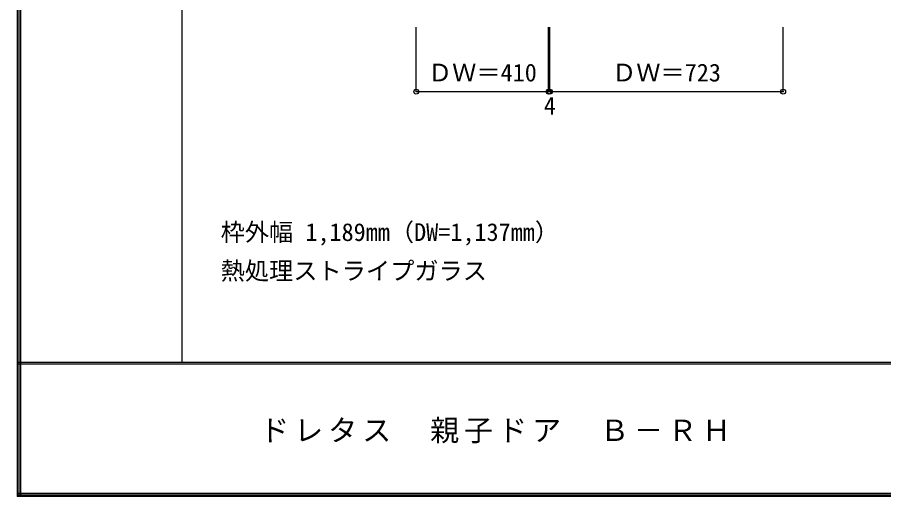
# Model space of a CAD drawing. Units: millimetres, scale not verified. Extents: x -6000 to 5700, y -4307 to 4175.
# Drawn here: x -6000 to -3316, y -4205 to -2721 of the extents above; entities that cross this region are included whole.
import ezdxf
from ezdxf.enums import TextEntityAlignment as Align

# ---------------------------------------------------------------- set-up
doc = ezdxf.new("R2010")
doc.units = ezdxf.units.MM
doc.header["$LTSCALE"] = 30
doc.header["$PDMODE"] = 32
doc.header["$PDSIZE"] = 15
for name, color, linetype in [('0-A_文字', 7, 'Continuous'), ('0-B_寸法', 7, 'Continuous'), ('F-1_枠', 6, 'Continuous'), ('F-A_文字', 7, 'Continuous')]:
    doc.layers.add(name, color=color, linetype=linetype)
doc.styles.add('ＭＳ ゴシック', font='')
doc.styles.get('ＭＳ ゴシック').set_extended_font_data('MS Gothic')

msp = doc.modelspace()

# ---------------------------------------------------------------- linework, layer by layer
at = {"layer": '0-B_寸法', "color": 4}
for p, q in [((-4764, -2951.25), (-4764, -2751.25)), ((-4354, -2951.25), (-4354, -2751.25)), ((-3627, -2951.25), (-3627, -2751.25)), ((-4350, -2951.25), (-3627, -2951.25))]:
    msp.add_line(p, q, dxfattribs=at)
msp.add_lwpolyline([(-4764, -2951.25), (-4354, -2951.25), (-4350, -2951.25), (-4350, -2751.25)], dxfattribs=at)
at = {"layer": '0-B_寸法'}
for p in [(-4764, -2951.25), (-4354, -2951.25), (-4350, -2951.25), (-3627, -2951.25)]:
    msp.add_point(p, dxfattribs=at)
at = {"layer": 'F-1_枠'}
for p, q in [((-6000, 4175), (-6000, -4205)), ((-5995, 4175), (-5995, -4205)), ((-5990, 4175), (-5990, -4205)), ((-5490, 4175), (-5490, -3790)), ((5700, -3790), (-6000, -3790)), ((5700, -3795), (-6000, -3795)), ((5700, -4195), (-6000, -4195)), ((5700, -4200), (-6000, -4200)), ((5700, -4205), (-6000, -4205))]:
    msp.add_line(p, q, dxfattribs=at)

# ---------------------------------------------------------------- texts
at = {"layer": '0-A_文字', "style": 'ＭＳ ゴシック'}
for s, p in [('枠外幅 1,189mm（DW=1,137mm）', (-5370, -3430)), ('熱処理ストライプガラス', (-5370, -3550))]:
    msp.add_text(s, height=54.99, dxfattribs=at).set_placement(p, align=Align.BOTTOM_LEFT)
at = {"layer": '0-B_寸法', "style": 'ＭＳ ゴシック'}
for s, p in [('ＤＷ＝410', (-4727.75, -2936.25)), ('ＤＷ＝723', (-4157.25, -2936.25)), ('4', (-4368.75, -3038.64))]:
    msp.add_text(s, height=54.99, dxfattribs=at).set_placement(p, align=Align.BOTTOM_LEFT)
at = {"layer": 'F-A_文字', "insert": (-5247.55, -4040), "char_height": 65.98, "attachment_point": 7, "style": 'ＭＳ ゴシック'}
msp.add_mtext('\\T1.17;ドレタス\u3000親子ドア\u3000Ｂ－ＲＨ', dxfattribs=at)

doc.saveas('drawing.dxf')
